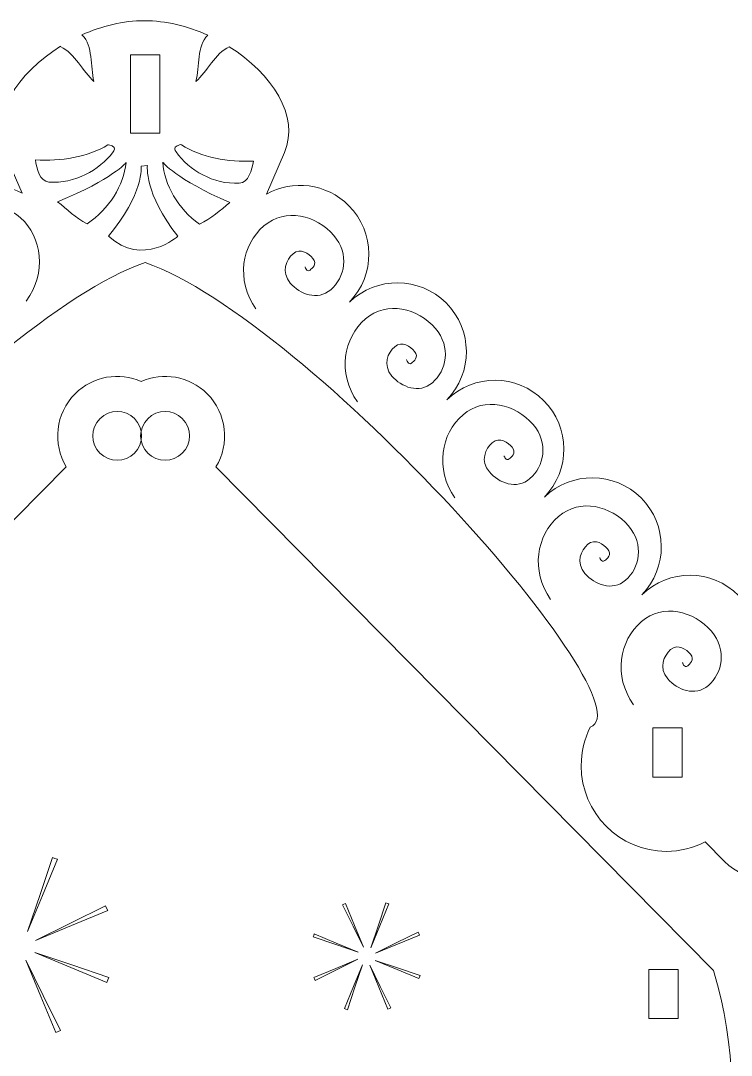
# Model space of a CAD drawing. Header units: centimetres. Extents: x -46.6 to 47.1, y -34.6 to 34.6.
# Drawn here: x -4.68 to 9.88, y 13.17 to 34.37 of the extents above; entities that cross this region are included whole.
import ezdxf

# ---------------------------------------------------------------- set-up
doc = ezdxf.new("R2010")
doc.units = ezdxf.units.CM
doc.header["$MEASUREMENT"] = 0
doc.layers.add('layer 1', color=7, linetype='Continuous')

msp = doc.modelspace()

# ---------------------------------------------------------------- linework, layer by layer
at = {"layer": 'layer 1', "lineweight": 9}
for points, knots in [([(-2.1397, 34.3678), (-1.70118, 34.3678), (-1.25418, 34.25672), (-0.84504, 34.07166), (-0.84504, 34.07166), (-1.07098, 33.84564), (-1.00462, 33.43742), (-1.08522, 33.1208), (-1.08522, 33.1208), (-0.86288, 33.32034), (-0.69158, 33.69736), (-0.40396, 33.83474), (-0.40396, 33.83474), (0.47112, 33.28476), (1.04496, 32.40574), (0.72594, 31.6689), (0.72594, 31.6689), (0.72594, 31.6689), (0.35686, 30.81668), (0.35686, 30.81668), (0.35686, 30.81668), (0.89428, 31.11614), (1.58564, 31.03772), (2.04226, 30.58112), (2.04226, 30.58112), (2.58862, 30.03476), (2.59362, 29.15216), (2.05746, 28.59952), (2.05746, 28.59952), (2.05746, 28.59952), (2.05786, 28.59912), (2.05786, 28.59912), (2.05786, 28.59912), (2.61052, 29.13528), (3.4931, 29.13028), (4.03946, 28.58392), (4.03946, 28.58392), (4.58582, 28.03754), (4.59084, 27.15496), (4.05468, 26.60232), (4.05468, 26.60232), (4.05468, 26.60232), (4.05508, 26.60192), (4.05508, 26.60192), (4.05508, 26.60192), (4.60772, 27.13808), (5.4903, 27.13306), (6.03668, 26.5867), (6.03668, 26.5867), (6.58304, 26.04034), (6.58804, 25.15776), (6.05188, 24.6051), (6.05188, 24.6051), (6.05188, 24.6051), (6.05228, 24.6047), (6.05228, 24.6047), (6.05228, 24.6047), (6.60492, 25.14086), (7.48752, 25.13586), (8.03388, 24.5895), (8.03388, 24.5895), (8.58024, 24.04312), (8.58526, 23.16054), (8.0491, 22.6079), (8.0491, 22.6079), (8.0491, 22.6079), (8.0495, 22.6075), (8.0495, 22.6075), (8.0495, 22.6075), (8.60214, 23.14366), (9.48472, 23.13866), (10.03108, 22.59228), (10.03108, 22.59228), (10.57746, 22.04592), (10.58246, 21.16334), (10.0463, 20.61068), (10.0463, 20.61068), (10.0463, 20.61068), (10.0467, 20.6103), (10.0467, 20.6103), (10.0467, 20.6103), (10.59934, 21.14644), (11.48194, 21.14144), (12.0283, 20.59508), (12.0283, 20.59508), (12.57982, 20.04356), (12.57982, 19.14938), (12.0283, 18.59786), (12.0283, 18.59786), (11.99692, 18.56648), (11.96436, 18.53696), (11.93088, 18.50916), (11.93088, 18.50916), (12.03858, 18.11516), (11.9385, 17.67492), (11.6305, 17.36694), (11.6305, 17.36694), (11.6305, 17.36694), (11.40418, 17.1406), (11.40418, 17.1406), (11.40418, 17.1406), (10.9478, 16.68422), (10.201, 16.68422), (9.74462, 17.1406), (9.74462, 17.1406), (9.74462, 17.1406), (9.34388, 17.54134), (9.34388, 17.54134), (9.34388, 17.54134), (9.10572, 17.41856), (8.8358, 17.3493), (8.5498, 17.3493), (8.5498, 17.3493), (7.58696, 17.3493), (6.8064, 18.13438), (6.8064, 19.10282), (6.8064, 19.10282), (6.8064, 19.38686), (6.87362, 19.6551), (6.99282, 19.8924), (6.99282, 19.8924), (8.2328, 20.37488), (1.23822, 28.23558), (-2.1277, 29.41502), (-2.1277, 29.41502), (-5.49352, 28.23586), (-12.48846, 20.37482), (-11.24846, 19.89232), (-11.24846, 19.89232), (-11.12926, 19.65502), (-11.06204, 19.38678), (-11.06204, 19.10274), (-11.06204, 19.10274), (-11.06204, 18.1343), (-11.8426, 17.34922), (-12.80544, 17.34922), (-12.80544, 17.34922), (-13.09144, 17.34922), (-13.36136, 17.41848), (-13.59952, 17.54126), (-13.59952, 17.54126), (-13.59952, 17.54126), (-14.00026, 17.14052), (-14.00026, 17.14052), (-14.00026, 17.14052), (-14.45664, 16.68414), (-15.20344, 16.68414), (-15.65982, 17.14052), (-15.65982, 17.14052), (-15.65982, 17.14052), (-15.88614, 17.36686), (-15.88614, 17.36686), (-15.88614, 17.36686), (-16.19414, 17.67484), (-16.29422, 18.11508), (-16.18652, 18.50908), (-16.18652, 18.50908), (-16.22, 18.53688), (-16.25256, 18.5664), (-16.28394, 18.59778), (-16.28394, 18.59778), (-16.83546, 19.1493), (-16.83546, 20.04348), (-16.28394, 20.595), (-16.28394, 20.595), (-15.73758, 21.14136), (-14.85498, 21.14636), (-14.30234, 20.61022), (-14.30234, 20.61022), (-14.30234, 20.61022), (-14.30194, 20.6106), (-14.30194, 20.6106), (-14.30194, 20.6106), (-14.8381, 21.16326), (-14.8331, 22.04584), (-14.28672, 22.5922), (-14.28672, 22.5922), (-13.74036, 23.13858), (-12.85778, 23.14358), (-12.30514, 22.60742), (-12.30514, 22.60742), (-12.30514, 22.60742), (-12.30474, 22.60782), (-12.30474, 22.60782), (-12.30474, 22.60782), (-12.8409, 23.16046), (-12.83588, 24.04304), (-12.28952, 24.58942), (-12.28952, 24.58942), (-11.74316, 25.13578), (-10.86056, 25.14078), (-10.30792, 24.60462), (-10.30792, 24.60462), (-10.30792, 24.60462), (-10.30752, 24.60502), (-10.30752, 24.60502), (-10.30752, 24.60502), (-10.84368, 25.15768), (-10.83868, 26.04026), (-10.29232, 26.58662), (-10.29232, 26.58662), (-9.74594, 27.13298), (-8.86336, 27.138), (-8.31072, 26.60184), (-8.31072, 26.60184), (-8.31072, 26.60184), (-8.31032, 26.60224), (-8.31032, 26.60224), (-8.31032, 26.60224), (-8.84648, 27.15488), (-8.84146, 28.03746), (-8.2951, 28.58384), (-8.2951, 28.58384), (-7.74874, 29.1302), (-6.86616, 29.1352), (-6.3135, 28.59904), (-6.3135, 28.59904), (-6.3135, 28.59904), (-6.3131, 28.59944), (-6.3131, 28.59944), (-6.3131, 28.59944), (-6.84926, 29.15208), (-6.84426, 30.03468), (-6.2979, 30.58104), (-6.2979, 30.58104), (-5.85156, 31.02736), (-5.1809, 31.11236), (-4.64898, 30.83626), (-4.64898, 30.83626), (-4.64898, 30.83626), (-5.0096, 31.66886), (-5.0096, 31.66886), (-5.0096, 31.66886), (-5.3295, 32.40748), (-4.74336, 33.2938), (-3.8578, 33.84404), (-3.8578, 33.84404), (-3.8578, 33.84404), (-3.85666, 33.83482), (-3.85666, 33.83482), (-3.85666, 33.83482), (-3.56892, 33.6975), (-3.39762, 33.32038), (-3.17524, 33.1208), (-3.17524, 33.1208), (-3.25614, 33.4386), (-3.18894, 33.84874), (-3.41794, 34.07424), (-3.41794, 34.07424), (-3.41794, 34.07424), (-3.4225, 34.07588), (-3.4225, 34.07588), (-3.4225, 34.07588), (-3.01616, 34.25844), (-2.57342, 34.3678), (-2.1397, 34.3678)], [0, 0, 0, 0, 0.01538462, 0.01538462, 0.01538462, 0.01538462, 0.03076923, 0.03076923, 0.03076923, 0.03076923, 0.04615385, 0.04615385, 0.04615385, 0.04615385, 0.06153846, 0.06153846, 0.06153846, 0.06153846, 0.07692308, 0.07692308, 0.07692308, 0.07692308, 0.09230769, 0.09230769, 0.09230769, 0.09230769, 0.10769231, 0.10769231, 0.10769231, 0.10769231, 0.12307692, 0.12307692, 0.12307692, 0.12307692, 0.13846154, 0.13846154, 0.13846154, 0.13846154, 0.15384615, 0.15384615, 0.15384615, 0.15384615, 0.16923077, 0.16923077, 0.16923077, 0.16923077, 0.18461538, 0.18461538, 0.18461538, 0.18461538, 0.2, 0.2, 0.2, 0.2, 0.21538462, 0.21538462, 0.21538462, 0.21538462, 0.23076923, 0.23076923, 0.23076923, 0.23076923, 0.24615385, 0.24615385, 0.24615385, 0.24615385, 0.26153846, 0.26153846, 0.26153846, 0.26153846, 0.27692308, 0.27692308, 0.27692308, 0.27692308, 0.29230769, 0.29230769, 0.29230769, 0.29230769, 0.30769231, 0.30769231, 0.30769231, 0.30769231, 0.32307692, 0.32307692, 0.32307692, 0.32307692, 0.33846154, 0.33846154, 0.33846154, 0.33846154, 0.35384615, 0.35384615, 0.35384615, 0.35384615, 0.36923077, 0.36923077, 0.36923077, 0.36923077, 0.38461538, 0.38461538, 0.38461538, 0.38461538, 0.4, 0.4, 0.4, 0.4, 0.41538462, 0.41538462, 0.41538462, 0.41538462, 0.43076923, 0.43076923, 0.43076923, 0.43076923, 0.44615385, 0.44615385, 0.44615385, 0.44615385, 0.46153846, 0.46153846, 0.46153846, 0.46153846, 0.47692308, 0.47692308, 0.47692308, 0.47692308, 0.49230769, 0.49230769, 0.49230769, 0.49230769, 0.50769231, 0.50769231, 0.50769231, 0.50769231, 0.52307692, 0.52307692, 0.52307692, 0.52307692, 0.53846154, 0.53846154, 0.53846154, 0.53846154, 0.55384615, 0.55384615, 0.55384615, 0.55384615, 0.56923077, 0.56923077, 0.56923077, 0.56923077, 0.58461538, 0.58461538, 0.58461538, 0.58461538, 0.6, 0.6, 0.6, 0.6, 0.61538462, 0.61538462, 0.61538462, 0.61538462, 0.63076923, 0.63076923, 0.63076923, 0.63076923, 0.64615385, 0.64615385, 0.64615385, 0.64615385, 0.66153846, 0.66153846, 0.66153846, 0.66153846, 0.67692308, 0.67692308, 0.67692308, 0.67692308, 0.69230769, 0.69230769, 0.69230769, 0.69230769, 0.70769231, 0.70769231, 0.70769231, 0.70769231, 0.72307692, 0.72307692, 0.72307692, 0.72307692, 0.73846154, 0.73846154, 0.73846154, 0.73846154, 0.75384615, 0.75384615, 0.75384615, 0.75384615, 0.76923077, 0.76923077, 0.76923077, 0.76923077, 0.78461538, 0.78461538, 0.78461538, 0.78461538, 0.8, 0.8, 0.8, 0.8, 0.81538462, 0.81538462, 0.81538462, 0.81538462, 0.83076923, 0.83076923, 0.83076923, 0.83076923, 0.84615385, 0.84615385, 0.84615385, 0.84615385, 0.86153846, 0.86153846, 0.86153846, 0.86153846, 0.87692308, 0.87692308, 0.87692308, 0.87692308, 0.89230769, 0.89230769, 0.89230769, 0.89230769, 0.90769231, 0.90769231, 0.90769231, 0.90769231, 0.92307692, 0.92307692, 0.92307692, 0.92307692, 0.93846154, 0.93846154, 0.93846154, 0.93846154, 0.95384615, 0.95384615, 0.95384615, 0.95384615, 0.96923077, 0.96923077, 0.96923077, 0.96923077, 1, 1, 1, 1]), ([(-2.42866, 33.66904), (-2.42866, 33.66904), (-1.82866, 33.66904), (-1.82866, 33.66904), (-1.82866, 33.66904), (-1.82866, 33.66904), (-1.82866, 32.06104), (-1.82866, 32.06104), (-1.82866, 32.06104), (-1.82866, 32.06104), (-2.42866, 32.06104), (-2.42866, 32.06104), (-2.42866, 32.06104), (-2.42866, 32.06104), (-2.42866, 33.66904), (-2.42866, 33.66904)], [0, 0, 0, 0, 0.2, 0.2, 0.2, 0.2, 0.4, 0.4, 0.4, 0.4, 0.6, 0.6, 0.6, 0.6, 1, 1, 1, 1]), ([(-3.74194, 25.22814), (-4.02678, 25.69746), (-3.96658, 26.31778), (-3.56116, 26.7232), (-3.56116, 26.7232), (-3.19568, 27.08868), (-2.65548, 27.17362), (-2.20874, 26.9781), (-2.20874, 26.9781), (-1.762, 27.17364), (-1.2218, 27.08868), (-0.85628, 26.72318), (-0.85628, 26.72318), (-0.45098, 26.31782), (-0.39074, 25.69768), (-0.6754, 25.22838), (-0.6754, 25.22838), (-0.6754, 25.22838), (9.51506, 14.90816), (9.51506, 14.90816), (9.51506, 14.90816), (10.47876, 11.76826), (9.32576, 8.84002), (9.54864, 5.01222), (9.54864, 5.01222), (9.80666, 0.07872), (10.22346, -4.53724), (9.52898, -9.07384), (9.52898, -9.07384), (9.52898, -9.07384), (5.29284, -9.0738), (5.29284, -9.0738), (5.29284, -9.0738), (5.29284, -9.0738), (5.29284, -9.67348), (5.29284, -9.67348), (5.29284, -9.67348), (5.29284, -9.67348), (2.29284, -9.67348), (2.29284, -9.67348), (2.29284, -9.67348), (2.29284, -9.67348), (2.29284, -9.0738), (2.29284, -9.0738), (2.29284, -9.0738), (2.29284, -9.0738), (-0.70716, -9.0738), (-0.70716, -9.0738), (-0.70716, -9.0738), (-0.70716, -9.0738), (-0.70716, -9.67348), (-0.70716, -9.67348), (-0.70716, -9.67348), (-0.70716, -9.67348), (-3.70716, -9.67348), (-3.70716, -9.67348), (-3.70716, -9.67348), (-3.70716, -9.67348), (-3.70716, -9.0738), (-3.70716, -9.0738), (-3.70716, -9.0738), (-3.70716, -9.0738), (-6.70716, -9.0738), (-6.70716, -9.0738), (-6.70716, -9.0738), (-6.70716, -9.0738), (-6.70716, -9.67348), (-6.70716, -9.67348), (-6.70716, -9.67348), (-6.70716, -9.67348), (-9.70716, -9.67348), (-9.70716, -9.67348), (-9.70716, -9.67348), (-9.70716, -9.67348), (-9.70716, -9.0738), (-9.70716, -9.0738), (-9.70716, -9.0738), (-9.70716, -9.0738), (-13.94226, -9.07384), (-13.94226, -9.07384), (-13.94226, -9.07384), (-14.63674, -4.53724), (-14.21994, 0.07872), (-13.96192, 5.01222), (-13.96192, 5.01222), (-13.73934, 8.83482), (-14.88878, 11.7603), (-13.93214, 14.89536), (-13.93214, 14.89536), (-13.93214, 14.89536), (-13.93216, 14.90816), (-13.93216, 14.90816), (-13.93216, 14.90816), (-13.93216, 14.90816), (-3.74194, 25.22814), (-3.74194, 25.22814)], [0, 0, 0, 0, 0.04, 0.04, 0.04, 0.04, 0.08, 0.08, 0.08, 0.08, 0.12, 0.12, 0.12, 0.12, 0.16, 0.16, 0.16, 0.16, 0.2, 0.2, 0.2, 0.2, 0.24, 0.24, 0.24, 0.24, 0.28, 0.28, 0.28, 0.28, 0.32, 0.32, 0.32, 0.32, 0.36, 0.36, 0.36, 0.36, 0.4, 0.4, 0.4, 0.4, 0.44, 0.44, 0.44, 0.44, 0.48, 0.48, 0.48, 0.48, 0.52, 0.52, 0.52, 0.52, 0.56, 0.56, 0.56, 0.56, 0.6, 0.6, 0.6, 0.6, 0.64, 0.64, 0.64, 0.64, 0.68, 0.68, 0.68, 0.68, 0.72, 0.72, 0.72, 0.72, 0.76, 0.76, 0.76, 0.76, 0.8, 0.8, 0.8, 0.8, 0.84, 0.84, 0.84, 0.84, 0.88, 0.88, 0.88, 0.88, 0.92, 0.92, 0.92, 0.92, 1, 1, 1, 1]), ([(-3.05209, 26.2141), (-2.85682, 26.40937), (-2.54024, 26.40936), (-2.34499, 26.21411), (-2.34499, 26.21411), (-2.14974, 26.01886), (-2.14973, 25.70228), (-2.34499, 25.50701), (-2.34499, 25.50701), (-2.54026, 25.31175), (-2.85684, 25.31176), (-3.05209, 25.50701), (-3.05209, 25.50701), (-3.24734, 25.70226), (-3.24735, 26.01884), (-3.05209, 26.2141)], [0, 0, 0, 0, 0.2, 0.2, 0.2, 0.2, 0.4, 0.4, 0.4, 0.4, 0.6, 0.6, 0.6, 0.6, 1, 1, 1, 1]), ([(-2.07249, 26.2141), (-1.87722, 26.40937), (-1.56064, 26.40936), (-1.36539, 26.21411), (-1.36539, 26.21411), (-1.17014, 26.01886), (-1.17013, 25.70228), (-1.36539, 25.50701), (-1.36539, 25.50701), (-1.56066, 25.31175), (-1.87724, 25.31176), (-2.07249, 25.50701), (-2.07249, 25.50701), (-2.26774, 25.70226), (-2.26775, 26.01884), (-2.07249, 26.2141)], [0, 0, 0, 0, 0.2, 0.2, 0.2, 0.2, 0.4, 0.4, 0.4, 0.4, 0.6, 0.6, 0.6, 0.6, 1, 1, 1, 1]), ([(8.27218, 19.878), (8.27218, 19.878), (8.87218, 19.878), (8.87218, 19.878), (8.87218, 19.878), (8.87218, 19.878), (8.87218, 18.86998), (8.87218, 18.86998), (8.87218, 18.86998), (8.87218, 18.86998), (8.27218, 18.86998), (8.27218, 18.86998), (8.27218, 18.86998), (8.27218, 18.86998), (8.27218, 19.878), (8.27218, 19.878)], [0, 0, 0, 0, 0.2, 0.2, 0.2, 0.2, 0.4, 0.4, 0.4, 0.4, 0.6, 0.6, 0.6, 0.6, 1, 1, 1, 1]), ([(8.19282, 14.93016), (8.19282, 14.93016), (8.79282, 14.93016), (8.79282, 14.93016), (8.79282, 14.93016), (8.79282, 14.93016), (8.79282, 13.92214), (8.79282, 13.92214), (8.79282, 13.92214), (8.79282, 13.92214), (8.19282, 13.92214), (8.19282, 13.92214), (8.19282, 13.92214), (8.19282, 13.92214), (8.19282, 14.93016), (8.19282, 14.93016)], [0, 0, 0, 0, 0.2, 0.2, 0.2, 0.2, 0.4, 0.4, 0.4, 0.4, 0.6, 0.6, 0.6, 0.6, 1, 1, 1, 1])]:
    msp.add_open_spline(points, degree=3, knots=knots, dxfattribs=at)
at = {"layer": 'layer 1', "color": 5, "lineweight": 9}
for points, knots in [([(-2.80014, 31.80051), (-2.7295, 31.7677), (-2.76342, 31.70546), (-2.78354, 31.67808), (-2.78354, 31.67808), (-3.06477, 31.30354), (-3.56936, 31.02371), (-4.09686, 31.06083), (-4.09686, 31.06083), (-4.28954, 31.07406), (-4.34931, 31.33432), (-4.37442, 31.51785), (-4.37442, 31.51785), (-3.86234, 31.48595), (-3.29827, 31.56821), (-2.89001, 31.82439), (-2.89001, 31.82439), (-2.8765, 31.83276), (-2.8298, 31.81421), (-2.80014, 31.80051)], [0, 0, 0, 0, 0.16666667, 0.16666667, 0.16666667, 0.16666667, 0.33333333, 0.33333333, 0.33333333, 0.33333333, 0.5, 0.5, 0.5, 0.5, 0.66666667, 0.66666667, 0.66666667, 0.66666667, 1, 1, 1, 1]), ([(-1.4736, 31.80357), (-1.54497, 31.77268), (-1.5131, 31.70965), (-1.49313, 31.68193), (-1.49313, 31.68193), (-1.22497, 31.30218), (-0.72948, 31.0124), (-0.2011, 31.03899), (-0.2011, 31.03899), (-0.00798, 31.04872), (0.06089, 31.3075), (0.09158, 31.49036), (0.09158, 31.49036), (-0.42153, 31.46818), (-0.98237, 31.56198), (-1.38181, 31.82597), (-1.38181, 31.82597), (-1.39518, 31.8348), (-1.44276, 31.81703), (-1.4736, 31.80357)], [0, 0, 0, 0, 0.16666667, 0.16666667, 0.16666667, 0.16666667, 0.33333333, 0.33333333, 0.33333333, 0.33333333, 0.5, 0.5, 0.5, 0.5, 0.66666667, 0.66666667, 0.66666667, 0.66666667, 1, 1, 1, 1]), ([(-3.92093, 30.65913), (-3.72738, 30.50083), (-3.55277, 30.32759), (-3.31339, 30.20549), (-3.31339, 30.20549), (-2.85961, 30.51022), (-2.5662, 30.99791), (-2.51759, 31.46037), (-2.51759, 31.46037), (-2.51773, 31.46026), (-2.78398, 31.12329), (-3.92093, 30.65913)], [0, 0, 0, 0, 0.25, 0.25, 0.25, 0.25, 0.5, 0.5, 0.5, 0.5, 1, 1, 1, 1]), ([(-2.88047, 29.95474), (-2.15515, 30.81517), (-2.20581, 31.38682), (-2.20581, 31.38682), (-2.20581, 31.38682), (-2.20581, 31.38682), (-2.08055, 31.40187), (-2.08055, 31.40187), (-2.08055, 31.40187), (-2.08055, 31.40187), (-2.15251, 30.82592), (-1.45568, 29.95146), (-1.45568, 29.95146), (-1.45583, 29.95135), (-2.1716, 29.31101), (-2.88047, 29.95474)], [0, 0, 0, 0, 0.2, 0.2, 0.2, 0.2, 0.4, 0.4, 0.4, 0.4, 0.6, 0.6, 0.6, 0.6, 1, 1, 1, 1]), ([(-0.3901, 30.64091), (-0.58909, 30.48623), (-0.76943, 30.31684), (-1.01233, 30.19938), (-1.01233, 30.19938), (-1.45641, 30.51271), (-1.73324, 31.00606), (-1.76642, 31.46954), (-1.76642, 31.46954), (-1.76642, 31.46954), (-1.51119, 31.12713), (-0.3901, 30.64091)], [0, 0, 0, 0, 0.25, 0.25, 0.25, 0.25, 0.5, 0.5, 0.5, 0.5, 1, 1, 1, 1]), ([(-5.54849, 29.51447), (-5.5362, 29.52801), (-5.58478, 29.39025), (-5.65361, 29.45271), (-5.65361, 29.45271), (-5.6883, 29.48418), (-5.8066, 29.57793), (-5.70264, 29.6925), (-5.70264, 29.6925), (-5.62224, 29.78111), (-5.44454, 29.91096), (-5.29537, 29.77561), (-5.29537, 29.77561), (-5.15958, 29.6524), (-5.05275, 29.39569), (-5.25379, 29.17412), (-5.25379, 29.17412), (-5.45374, 28.95377), (-5.82307, 28.82008), (-6.08837, 29.0608), (-6.08837, 29.0608), (-6.36715, 29.31376), (-6.45776, 29.80092), (-6.1194, 30.17382), (-6.1194, 30.17382), (-5.75042, 30.58047), (-5.11005, 30.71959), (-4.68051, 30.32983), (-4.68051, 30.32983), (-4.23897, 29.92919), (-4.13355, 29.2062), (-4.56343, 28.62463)], [0, 0, 0, 0, 0.11111111, 0.11111111, 0.11111111, 0.11111111, 0.22222222, 0.22222222, 0.22222222, 0.22222222, 0.33333333, 0.33333333, 0.33333333, 0.33333333, 0.44444444, 0.44444444, 0.44444444, 0.44444444, 0.55555556, 0.55555556, 0.55555556, 0.55555556, 0.66666667, 0.66666667, 0.66666667, 0.66666667, 0.77777778, 0.77777778, 0.77777778, 0.77777778, 1, 1, 1, 1]), ([(1.15001, 29.32454), (1.1381, 29.33843), (1.18278, 29.19936), (1.25335, 29.25985), (1.25335, 29.25985), (1.2889, 29.29033), (1.4098, 29.38072), (1.30911, 29.49817), (1.30911, 29.49817), (1.23123, 29.58901), (1.05726, 29.72381), (0.90434, 29.59271), (0.90434, 29.59271), (0.76513, 29.47337), (0.65112, 29.21977), (0.84584, 28.99263), (0.84584, 28.99263), (1.0395, 28.76673), (1.40493, 28.6227), (1.6769, 28.85586), (1.6769, 28.85586), (1.96269, 29.10086), (2.06698, 29.58529), (1.73926, 29.96756), (1.73926, 29.96756), (1.38187, 30.38444), (0.74567, 30.54153), (0.30532, 30.16403), (0.30532, 30.16403), (-0.14732, 29.77598), (-0.27306, 29.05623), (0.14027, 28.46279)], [0, 0, 0, 0, 0.11111111, 0.11111111, 0.11111111, 0.11111111, 0.22222222, 0.22222222, 0.22222222, 0.22222222, 0.33333333, 0.33333333, 0.33333333, 0.33333333, 0.44444444, 0.44444444, 0.44444444, 0.44444444, 0.55555556, 0.55555556, 0.55555556, 0.55555556, 0.66666667, 0.66666667, 0.66666667, 0.66666667, 0.77777778, 0.77777778, 0.77777778, 0.77777778, 1, 1, 1, 1]), ([(3.23141, 27.41954), (3.2195, 27.43343), (3.26418, 27.29436), (3.33475, 27.35485), (3.33475, 27.35485), (3.3703, 27.38533), (3.4912, 27.47572), (3.39051, 27.59317), (3.39051, 27.59317), (3.31263, 27.68401), (3.13866, 27.81881), (2.98574, 27.68771), (2.98574, 27.68771), (2.84653, 27.56837), (2.73252, 27.31477), (2.92724, 27.08763), (2.92724, 27.08763), (3.1209, 26.86173), (3.48633, 26.7177), (3.7583, 26.95086), (3.7583, 26.95086), (4.04409, 27.19586), (4.14838, 27.68029), (3.82066, 28.06256), (3.82066, 28.06256), (3.46327, 28.47944), (2.82707, 28.63653), (2.38672, 28.25903), (2.38672, 28.25903), (1.93408, 27.87098), (1.80834, 27.15123), (2.22167, 26.55779)], [0, 0, 0, 0, 0.11111111, 0.11111111, 0.11111111, 0.11111111, 0.22222222, 0.22222222, 0.22222222, 0.22222222, 0.33333333, 0.33333333, 0.33333333, 0.33333333, 0.44444444, 0.44444444, 0.44444444, 0.44444444, 0.55555556, 0.55555556, 0.55555556, 0.55555556, 0.66666667, 0.66666667, 0.66666667, 0.66666667, 0.77777778, 0.77777778, 0.77777778, 0.77777778, 1, 1, 1, 1]), ([(5.22963, 25.45392), (5.21772, 25.46781), (5.2624, 25.32874), (5.33297, 25.38923), (5.33297, 25.38923), (5.36852, 25.41971), (5.48942, 25.5101), (5.38873, 25.62755), (5.38873, 25.62755), (5.31085, 25.71839), (5.13688, 25.85319), (4.98396, 25.72209), (4.98396, 25.72209), (4.84475, 25.60275), (4.73074, 25.34915), (4.92546, 25.12201), (4.92546, 25.12201), (5.11912, 24.89611), (5.48455, 24.75208), (5.75652, 24.98524), (5.75652, 24.98524), (6.04231, 25.23024), (6.1466, 25.71467), (5.81888, 26.09694), (5.81888, 26.09694), (5.46149, 26.51382), (4.82529, 26.67091), (4.38494, 26.29341), (4.38494, 26.29341), (3.9323, 25.90536), (3.80656, 25.18561), (4.21989, 24.59217)], [0, 0, 0, 0, 0.11111111, 0.11111111, 0.11111111, 0.11111111, 0.22222222, 0.22222222, 0.22222222, 0.22222222, 0.33333333, 0.33333333, 0.33333333, 0.33333333, 0.44444444, 0.44444444, 0.44444444, 0.44444444, 0.55555556, 0.55555556, 0.55555556, 0.55555556, 0.66666667, 0.66666667, 0.66666667, 0.66666667, 0.77777778, 0.77777778, 0.77777778, 0.77777778, 1, 1, 1, 1]), ([(7.18755, 23.37252), (7.17564, 23.38641), (7.22032, 23.24734), (7.29089, 23.30783), (7.29089, 23.30783), (7.32644, 23.33831), (7.44734, 23.4287), (7.34665, 23.54615), (7.34665, 23.54615), (7.26877, 23.63699), (7.0948, 23.77179), (6.94188, 23.64069), (6.94188, 23.64069), (6.80267, 23.52135), (6.68866, 23.26775), (6.88338, 23.04061), (6.88338, 23.04061), (7.07704, 22.81471), (7.44247, 22.67068), (7.71444, 22.90384), (7.71444, 22.90384), (8.00023, 23.14884), (8.10452, 23.63327), (7.7768, 24.01554), (7.7768, 24.01554), (7.41941, 24.43242), (6.78321, 24.58951), (6.34286, 24.21201), (6.34286, 24.21201), (5.89022, 23.82396), (5.76448, 23.10421), (6.17781, 22.51077)], [0, 0, 0, 0, 0.11111111, 0.11111111, 0.11111111, 0.11111111, 0.22222222, 0.22222222, 0.22222222, 0.22222222, 0.33333333, 0.33333333, 0.33333333, 0.33333333, 0.44444444, 0.44444444, 0.44444444, 0.44444444, 0.55555556, 0.55555556, 0.55555556, 0.55555556, 0.66666667, 0.66666667, 0.66666667, 0.66666667, 0.77777778, 0.77777778, 0.77777778, 0.77777778, 1, 1, 1, 1]), ([(8.88443, 21.2159), (8.87252, 21.22979), (8.9172, 21.09072), (8.98777, 21.15121), (8.98777, 21.15121), (9.02332, 21.18169), (9.14422, 21.27208), (9.04353, 21.38953), (9.04353, 21.38953), (8.96565, 21.48037), (8.79168, 21.61517), (8.63876, 21.48407), (8.63876, 21.48407), (8.49955, 21.36473), (8.38554, 21.11113), (8.58026, 20.88399), (8.58026, 20.88399), (8.77392, 20.65809), (9.13935, 20.51406), (9.41132, 20.74722), (9.41132, 20.74722), (9.69711, 20.99222), (9.8014, 21.47665), (9.47368, 21.85892), (9.47368, 21.85892), (9.11629, 22.2758), (8.48009, 22.43289), (8.03974, 22.05539), (8.03974, 22.05539), (7.5871, 21.66734), (7.46136, 20.94759), (7.87469, 20.35415)], [0, 0, 0, 0, 0.11111111, 0.11111111, 0.11111111, 0.11111111, 0.22222222, 0.22222222, 0.22222222, 0.22222222, 0.33333333, 0.33333333, 0.33333333, 0.33333333, 0.44444444, 0.44444444, 0.44444444, 0.44444444, 0.55555556, 0.55555556, 0.55555556, 0.55555556, 0.66666667, 0.66666667, 0.66666667, 0.66666667, 0.77777778, 0.77777778, 0.77777778, 0.77777778, 1, 1, 1, 1]), ([(-4.53662, 15.70446), (-4.53662, 15.70446), (-4.22981, 16.44525), (-4.22981, 16.44525), (-4.22981, 16.44525), (-4.22981, 16.44525), (-3.9231, 17.18581), (-3.9231, 17.18581), (-3.9231, 17.18581), (-3.9231, 17.18581), (-3.97414, 17.20489), (-3.97414, 17.20489), (-3.97414, 17.20489), (-3.97414, 17.20489), (-4.02507, 17.2242), (-4.02507, 17.2242), (-4.02507, 17.2242), (-4.02507, 17.2242), (-4.28096, 16.46433), (-4.28096, 16.46433), (-4.28096, 16.46433), (-4.28096, 16.46433), (-4.53662, 15.70446), (-4.53662, 15.70446)], [0, 0, 0, 0, 0.14285714, 0.14285714, 0.14285714, 0.14285714, 0.28571429, 0.28571429, 0.28571429, 0.28571429, 0.42857143, 0.42857143, 0.42857143, 0.42857143, 0.57142857, 0.57142857, 0.57142857, 0.57142857, 0.71428571, 0.71428571, 0.71428571, 0.71428571, 1, 1, 1, 1]), ([(-2.91604, 16.18484), (-2.91604, 16.18484), (-2.93874, 16.23464), (-2.93874, 16.23464), (-2.93874, 16.23464), (-2.93874, 16.23464), (-3.65683, 15.87814), (-3.65683, 15.87814), (-3.65683, 15.87814), (-3.65683, 15.87814), (-4.37503, 15.52175), (-4.37503, 15.52175), (-4.37503, 15.52175), (-4.37503, 15.52175), (-3.63447, 15.82857), (-3.63447, 15.82857), (-3.63447, 15.82857), (-3.63447, 15.82857), (-2.89345, 16.13538), (-2.89345, 16.13538), (-2.89345, 16.13538), (-2.89345, 16.13538), (-2.91604, 16.18484), (-2.91604, 16.18484)], [0, 0, 0, 0, 0.14285714, 0.14285714, 0.14285714, 0.14285714, 0.28571429, 0.28571429, 0.28571429, 0.28571429, 0.42857143, 0.42857143, 0.42857143, 0.42857143, 0.57142857, 0.57142857, 0.57142857, 0.57142857, 0.71428571, 0.71428571, 0.71428571, 0.71428571, 1, 1, 1, 1]), ([(2.34815, 15.38284), (2.34815, 15.38284), (2.16196, 15.83191), (2.16196, 15.83191), (2.16196, 15.83191), (2.16196, 15.83191), (1.97597, 16.28113), (1.97597, 16.28113), (1.97597, 16.28113), (1.97597, 16.28113), (1.94591, 16.26757), (1.94591, 16.26757), (1.94591, 16.26757), (1.94591, 16.26757), (1.91591, 16.25381), (1.91591, 16.25381), (1.91591, 16.25381), (1.91591, 16.25381), (2.1321, 15.81836), (2.1321, 15.81836), (2.1321, 15.81836), (2.1321, 15.81836), (2.34815, 15.38284), (2.34815, 15.38284)], [0, 0, 0, 0, 0.14285714, 0.14285714, 0.14285714, 0.14285714, 0.28571429, 0.28571429, 0.28571429, 0.28571429, 0.42857143, 0.42857143, 0.42857143, 0.42857143, 0.57142857, 0.57142857, 0.57142857, 0.57142857, 0.71428571, 0.71428571, 0.71428571, 0.71428571, 1, 1, 1, 1]), ([(2.49586, 15.37386), (2.49586, 15.37386), (2.68191, 15.82308), (2.68191, 15.82308), (2.68191, 15.82308), (2.68191, 15.82308), (2.8679, 16.27216), (2.8679, 16.27216), (2.8679, 16.27216), (2.8679, 16.27216), (2.83694, 16.28373), (2.83694, 16.28373), (2.83694, 16.28373), (2.83694, 16.28373), (2.80606, 16.29544), (2.80606, 16.29544), (2.80606, 16.29544), (2.80606, 16.29544), (2.65089, 15.83465), (2.65089, 15.83465), (2.65089, 15.83465), (2.65089, 15.83465), (2.49586, 15.37386), (2.49586, 15.37386)], [0, 0, 0, 0, 0.14285714, 0.14285714, 0.14285714, 0.14285714, 0.28571429, 0.28571429, 0.28571429, 0.28571429, 0.42857143, 0.42857143, 0.42857143, 0.42857143, 0.57142857, 0.57142857, 0.57142857, 0.57142857, 0.71428571, 0.71428571, 0.71428571, 0.71428571, 1, 1, 1, 1]), ([(3.47858, 15.66517), (3.47858, 15.66517), (3.46482, 15.69537), (3.46482, 15.69537), (3.46482, 15.69537), (3.46482, 15.69537), (3.02937, 15.47918), (3.02937, 15.47918), (3.02937, 15.47918), (3.02937, 15.47918), (2.59385, 15.26307), (2.59385, 15.26307), (2.59385, 15.26307), (2.59385, 15.26307), (3.04293, 15.44912), (3.04293, 15.44912), (3.04293, 15.44912), (3.04293, 15.44912), (3.49228, 15.63518), (3.49228, 15.63518), (3.49228, 15.63518), (3.49228, 15.63518), (3.47858, 15.66517), (3.47858, 15.66517)], [0, 0, 0, 0, 0.14285714, 0.14285714, 0.14285714, 0.14285714, 0.28571429, 0.28571429, 0.28571429, 0.28571429, 0.42857143, 0.42857143, 0.42857143, 0.42857143, 0.57142857, 0.57142857, 0.57142857, 0.57142857, 0.71428571, 0.71428571, 0.71428571, 0.71428571, 1, 1, 1, 1]), ([(2.23742, 15.28484), (2.23742, 15.28484), (1.788, 15.47083), (1.788, 15.47083), (1.788, 15.47083), (1.788, 15.47083), (1.33892, 15.65688), (1.33892, 15.65688), (1.33892, 15.65688), (1.33892, 15.65688), (1.32735, 15.62607), (1.32735, 15.62607), (1.32735, 15.62607), (1.32735, 15.62607), (1.31584, 15.59505), (1.31584, 15.59505), (1.31584, 15.59505), (1.31584, 15.59505), (1.77663, 15.43988), (1.77663, 15.43988), (1.77663, 15.43988), (1.77663, 15.43988), (2.23742, 15.28484), (2.23742, 15.28484)], [0, 0, 0, 0, 0.14285714, 0.14285714, 0.14285714, 0.14285714, 0.28571429, 0.28571429, 0.28571429, 0.28571429, 0.42857143, 0.42857143, 0.42857143, 0.42857143, 0.57142857, 0.57142857, 0.57142857, 0.57142857, 0.71428571, 0.71428571, 0.71428571, 0.71428571, 1, 1, 1, 1]), ([(-4.39005, 15.27817), (-4.39005, 15.27817), (-3.64903, 14.97147), (-3.64903, 14.97147), (-3.64903, 14.97147), (-3.64903, 14.97147), (-2.90847, 14.66465), (-2.90847, 14.66465), (-2.90847, 14.66465), (-2.90847, 14.66465), (-2.88916, 14.71558), (-2.88916, 14.71558), (-2.88916, 14.71558), (-2.88916, 14.71558), (-2.8703, 14.76662), (-2.8703, 14.76662), (-2.8703, 14.76662), (-2.8703, 14.76662), (-3.62995, 15.02228), (-3.62995, 15.02228), (-3.62995, 15.02228), (-3.62995, 15.02228), (-4.39005, 15.27817), (-4.39005, 15.27817)], [0, 0, 0, 0, 0.14285714, 0.14285714, 0.14285714, 0.14285714, 0.28571429, 0.28571429, 0.28571429, 0.28571429, 0.42857143, 0.42857143, 0.42857143, 0.42857143, 0.57142857, 0.57142857, 0.57142857, 0.57142857, 0.71428571, 0.71428571, 0.71428571, 0.71428571, 1, 1, 1, 1]), ([(-4.57276, 15.11646), (-4.57276, 15.11646), (-4.26594, 14.37556), (-4.26594, 14.37556), (-4.26594, 14.37556), (-4.26594, 14.37556), (-3.9589, 13.63523), (-3.9589, 13.63523), (-3.9589, 13.63523), (-3.9589, 13.63523), (-3.90944, 13.65736), (-3.90944, 13.65736), (-3.90944, 13.65736), (-3.90944, 13.65736), (-3.85986, 13.68029), (-3.85986, 13.68029), (-3.85986, 13.68029), (-3.85986, 13.68029), (-4.21614, 14.39849), (-4.21614, 14.39849), (-4.21614, 14.39849), (-4.21614, 14.39849), (-4.57276, 15.11646), (-4.57276, 15.11646)], [0, 0, 0, 0, 0.14285714, 0.14285714, 0.14285714, 0.14285714, 0.28571429, 0.28571429, 0.28571429, 0.28571429, 0.42857143, 0.42857143, 0.42857143, 0.42857143, 0.57142857, 0.57142857, 0.57142857, 0.57142857, 0.71428571, 0.71428571, 0.71428571, 0.71428571, 1, 1, 1, 1]), ([(1.34364, 14.7349), (1.34364, 14.7349), (1.35727, 14.70504), (1.35727, 14.70504), (1.35727, 14.70504), (1.35727, 14.70504), (1.79279, 14.92109), (1.79279, 14.92109), (1.79279, 14.92109), (1.79279, 14.92109), (2.22831, 15.13727), (2.22831, 15.13727), (2.22831, 15.13727), (2.22831, 15.13727), (1.77903, 14.95108), (1.77903, 14.95108), (1.77903, 14.95108), (1.77903, 14.95108), (1.32981, 14.76496), (1.32981, 14.76496), (1.32981, 14.76496), (1.32981, 14.76496), (1.34364, 14.7349), (1.34364, 14.7349)], [0, 0, 0, 0, 0.14285714, 0.14285714, 0.14285714, 0.14285714, 0.28571429, 0.28571429, 0.28571429, 0.28571429, 0.42857143, 0.42857143, 0.42857143, 0.42857143, 0.57142857, 0.57142857, 0.57142857, 0.57142857, 0.71428571, 0.71428571, 0.71428571, 0.71428571, 1, 1, 1, 1]), ([(2.58474, 15.11536), (2.58474, 15.11536), (3.03409, 14.92937), (3.03409, 14.92937), (3.03409, 14.92937), (3.03409, 14.92937), (3.48317, 14.74332), (3.48317, 14.74332), (3.48317, 14.74332), (3.48317, 14.74332), (3.49488, 14.7742), (3.49488, 14.7742), (3.49488, 14.7742), (3.49488, 14.7742), (3.50632, 14.80515), (3.50632, 14.80515), (3.50632, 14.80515), (3.50632, 14.80515), (3.04567, 14.96019), (3.04567, 14.96019), (3.04567, 14.96019), (3.04567, 14.96019), (2.58474, 15.11536), (2.58474, 15.11536)], [0, 0, 0, 0, 0.14285714, 0.14285714, 0.14285714, 0.14285714, 0.28571429, 0.28571429, 0.28571429, 0.28571429, 0.42857143, 0.42857143, 0.42857143, 0.42857143, 0.57142857, 0.57142857, 0.57142857, 0.57142857, 0.71428571, 0.71428571, 0.71428571, 0.71428571, 1, 1, 1, 1]), ([(2.32637, 15.02641), (2.32637, 15.02641), (2.14039, 14.57712), (2.14039, 14.57712), (2.14039, 14.57712), (2.14039, 14.57712), (1.95419, 14.12791), (1.95419, 14.12791), (1.95419, 14.12791), (1.95419, 14.12791), (1.98521, 14.11633), (1.98521, 14.11633), (1.98521, 14.11633), (1.98521, 14.11633), (2.01603, 14.10483), (2.01603, 14.10483), (2.01603, 14.10483), (2.01603, 14.10483), (2.1712, 14.56576), (2.1712, 14.56576), (2.1712, 14.56576), (2.1712, 14.56576), (2.32637, 15.02641), (2.32637, 15.02641)], [0, 0, 0, 0, 0.14285714, 0.14285714, 0.14285714, 0.14285714, 0.28571429, 0.28571429, 0.28571429, 0.28571429, 0.42857143, 0.42857143, 0.42857143, 0.42857143, 0.57142857, 0.57142857, 0.57142857, 0.57142857, 0.71428571, 0.71428571, 0.71428571, 0.71428571, 1, 1, 1, 1]), ([(2.47394, 15.0173), (2.47394, 15.0173), (2.66, 14.56801), (2.66, 14.56801), (2.66, 14.56801), (2.66, 14.56801), (2.84619, 14.11907), (2.84619, 14.11907), (2.84619, 14.11907), (2.84619, 14.11907), (2.87618, 14.13249), (2.87618, 14.13249), (2.87618, 14.13249), (2.87618, 14.13249), (2.90624, 14.1464), (2.90624, 14.1464), (2.90624, 14.1464), (2.90624, 14.1464), (2.6902, 14.58192), (2.6902, 14.58192), (2.6902, 14.58192), (2.6902, 14.58192), (2.47394, 15.0173), (2.47394, 15.0173)], [0, 0, 0, 0, 0.14285714, 0.14285714, 0.14285714, 0.14285714, 0.28571429, 0.28571429, 0.28571429, 0.28571429, 0.42857143, 0.42857143, 0.42857143, 0.42857143, 0.57142857, 0.57142857, 0.57142857, 0.57142857, 0.71428571, 0.71428571, 0.71428571, 0.71428571, 1, 1, 1, 1])]:
    msp.add_open_spline(points, degree=3, knots=knots, dxfattribs=at)

doc.saveas('drawing.dxf')
